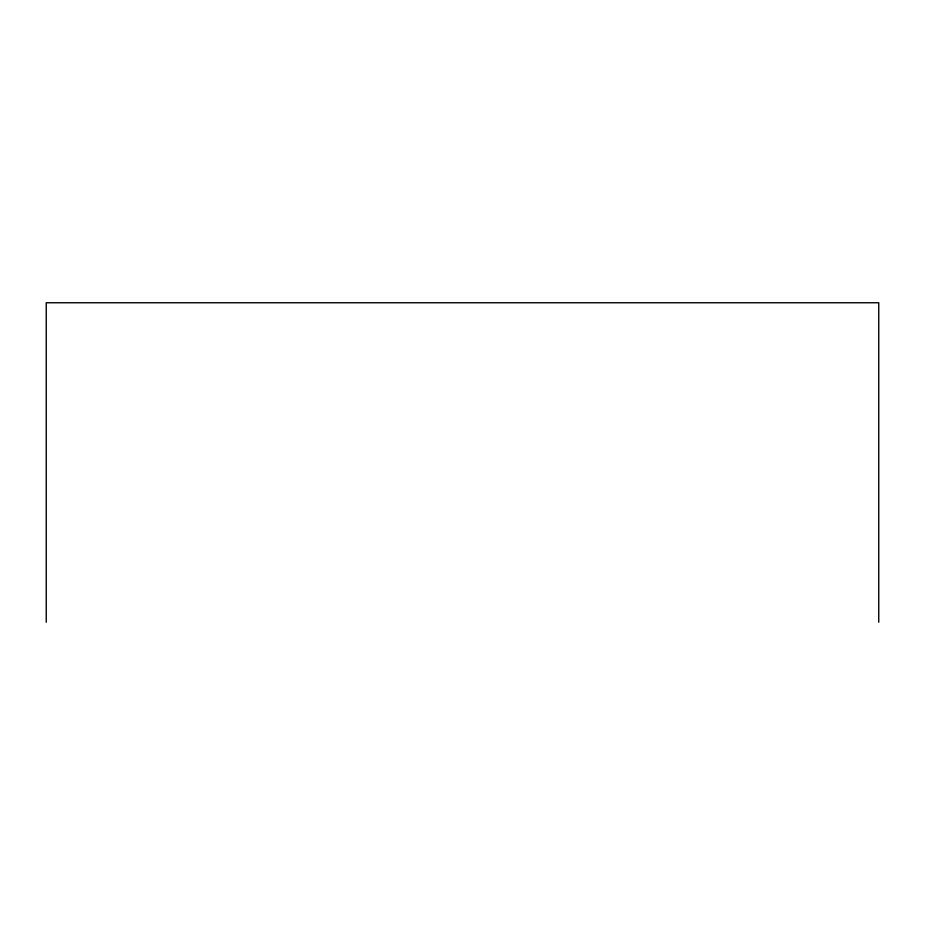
<?xml version="1.0" encoding="UTF-8"?>
<svg xmlns="http://www.w3.org/2000/svg" width="925" height="925" viewBox="0 0 925 925"><rect width="100%" height="100%" fill="white"/><g stroke="black" fill="none" stroke-linecap="round" stroke-linejoin="round"><path stroke-width="1.39" d="M878.75 622.247L878.75 302.752L46.25 302.752L46.25 622.247"/></g></svg>
